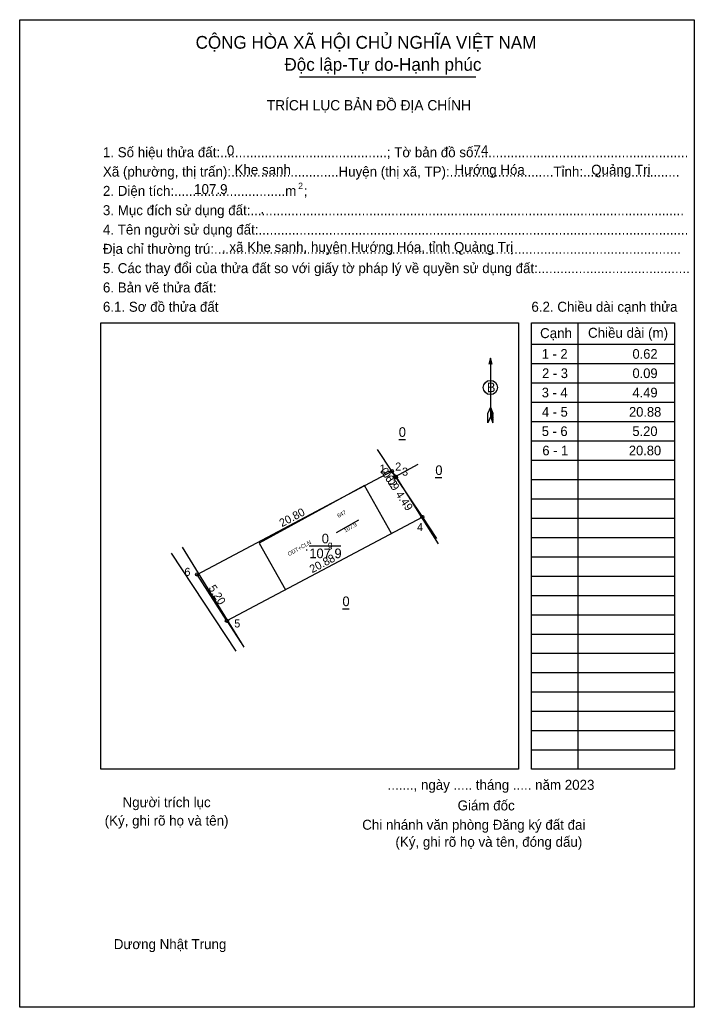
# Model space of a CAD drawing. Extents: x 551282 to 551818, y 1839031 to 1839278.
# Drawn here: x 551516.6 to 551580.3, y 1839184.5 to 1839277.6 of the extents above; entities that cross this region are included whole.
import ezdxf

# ---------------------------------------------------------------- set-up
doc = ezdxf.new("R2010")
doc.units = 0
for name, color, linetype in [('Level 1', 7, 'Continuous'), ('Level 10', 7, 'Continuous'), ('Level 11', 7, 'Continuous'), ('Level 13', 7, 'Continuous'), ('Level 14', 7, 'Continuous'), ('Level 16', 7, 'Continuous'), ('Level 2', 7, 'Continuous'), ('Level 22', 7, 'Continuous'), ('Level 23', 7, 'Continuous'), ('Level 27', 7, 'Continuous'), ('Level 36', 7, 'Continuous'), ('Level 49', 7, 'Continuous'), ('Level 52', 7, 'Continuous'), ('Level 6', 7, 'Continuous'), ('Level 63', 7, 'Continuous'), ('Level 9', 7, 'Continuous')]:
    doc.layers.add(name, color=color, linetype=linetype)

msp = doc.modelspace()

# ---------------------------------------------------------------- linework, layer by layer
at = {"layer": 'Level 1'}
for p, q in [((551516.647, 1839277.596), (551516.647, 1839277.596)), ((551524.311, 1839249.033), (551524.311, 1839249.033)), ((551569.3, 1839249.033), (551569.3, 1839206.928)), ((551564.929, 1839246.999), (551578.438, 1839246.999)), ((551561.061, 1839245.676), (551561.061, 1839240.166)), ((551564.929, 1839245.177), (551578.438, 1839245.177)), ((551564.929, 1839243.356), (551578.438, 1839243.356)), ((551561.061, 1839241.077), (551560.83, 1839240.515)), ((551561.061, 1839241.077), (551561.295, 1839240.515)), ((551561.061, 1839240.998), (551561.295, 1839240.433)), ((551561.061, 1839240.919), (551561.295, 1839240.354)), ((551561.061, 1839240.84), (551561.298, 1839240.272)), ((551561.061, 1839240.758), (551561.298, 1839240.19)), ((551561.061, 1839240.679), (551561.298, 1839240.108)), ((551564.929, 1839241.535), (551578.438, 1839241.535)), ((551560.818, 1839239.604), (551560.83, 1839240.515)), ((551561.061, 1839240.166), (551560.818, 1839239.604)), ((551561.061, 1839240.6), (551561.298, 1839240.026)), ((551561.061, 1839240.521), (551561.301, 1839239.944)), ((551561.061, 1839240.442), (551561.301, 1839239.862)), ((551561.061, 1839240.363), (551561.301, 1839239.78)), ((551561.061, 1839240.284), (551561.304, 1839239.701)), ((551561.061, 1839240.166), (551561.304, 1839239.604)), ((551561.304, 1839239.604), (551561.295, 1839240.515)), ((551564.929, 1839239.713), (551578.438, 1839239.713)), ((551564.929, 1839237.892), (551578.438, 1839237.892)), ((551564.929, 1839236.07), (551578.438, 1839236.07)), ((551564.929, 1839234.249), (551578.438, 1839234.249)), ((551564.929, 1839232.428), (551578.438, 1839232.428)), ((551564.929, 1839230.606), (551578.438, 1839230.606)), ((551564.929, 1839228.785), (551578.438, 1839228.785)), ((551564.929, 1839226.963), (551578.438, 1839226.963)), ((551564.929, 1839225.142), (551578.438, 1839225.142)), ((551564.929, 1839223.32), (551578.438, 1839223.32)), ((551564.929, 1839221.499), (551578.438, 1839221.499)), ((551564.929, 1839219.678), (551578.438, 1839219.678)), ((551564.929, 1839217.856), (551578.438, 1839217.856)), ((551564.929, 1839216.035), (551578.438, 1839216.035)), ((551564.929, 1839214.213), (551578.438, 1839214.213)), ((551564.929, 1839212.392), (551578.438, 1839212.392)), ((551564.929, 1839210.57), (551578.438, 1839210.57)), ((551564.929, 1839208.749), (551578.438, 1839208.749)), ((551563.715, 1839206.928), (551563.715, 1839206.928))]:
    msp.add_line(p, q, dxfattribs=at)
for points in [[(551524.311, 1839249.033), (551563.715, 1839249.033), (551563.715, 1839206.928), (551524.311, 1839206.928)], [(551564.929, 1839249.033), (551578.438, 1839249.033), (551578.438, 1839206.928), (551564.929, 1839206.928)]]:
    msp.add_lwpolyline(points, close=True, dxfattribs=at)
msp.add_lwpolyline([(551561.219, 1839245.09), (551561.061, 1839245.676), (551560.903, 1839245.09)], dxfattribs=at)
msp.add_circle((551561.061, 1839242.921), 0.672, dxfattribs=at)
at = {"layer": 'Level 10'}
msp.add_lwpolyline([(551536.199, 1839220.92), (551533.388, 1839225.294), (551551.76, 1839235.04), (551552.102, 1839234.522), (551552.15, 1839234.45), (551554.638, 1839230.709)], close=True, dxfattribs=at)
at = {"layer": 'Level 11'}
for centre in [(551551.76, 1839235.04), (551552.102, 1839234.522), (551552.15, 1839234.45), (551554.638, 1839230.709), (551533.388, 1839225.294), (551536.199, 1839220.92), (551536.199, 1839220.92)]:
    msp.add_circle(centre, 0.152, dxfattribs=at)
at = {"layer": 'Level 13'}
msp.add_line((551543.058, 1839272.214), (551559.674, 1839272.214), dxfattribs=at)
at = {"layer": 'Level 14'}
for p, q in [((551549.187, 1839233.678), (551539.243, 1839228.247)), ((551551.736, 1839229.169), (551549.187, 1839233.678)), ((551539.243, 1839228.247), (551541.726, 1839223.854))]:
    msp.add_line(p, q, dxfattribs=at)
at = {"layer": 'Level 2'}
msp.add_lwpolyline([(551516.647, 1839277.599), (551580.297, 1839277.599), (551580.297, 1839184.483), (551516.647, 1839184.483)], close=True, dxfattribs=at)
at = {"layer": 'Level 22'}
msp.add_lwpolyline([(551530.938, 1839227.31), (551537.038, 1839218.05)], dxfattribs=at)
at = {"layer": 'Level 23'}
msp.add_line((551531.966, 1839227.855), (551533.485, 1839225.401), dxfattribs=at)
at = {"layer": 'Level 27'}
for p, q in [((551551.76, 1839235.04), (551550.414, 1839237.061)), ((551552.102, 1839234.522), (551554.231, 1839235.692)), ((551554.638, 1839230.709), (551555.982, 1839228.686)), ((551536.199, 1839220.92), (551537.511, 1839218.877))]:
    msp.add_line(p, q, dxfattribs=at)
at = {"layer": 'Level 49'}
msp.add_line((551533.485, 1839225.401), (551537.789, 1839218.449), dxfattribs=at)
msp.add_lwpolyline([(551551.65, 1839235.02), (551552.24, 1839234.37), (551556.117, 1839228.178)], dxfattribs=at)
at = {"layer": 'Level 63'}
msp.add_line((551546.529, 1839229.249), (551548.658, 1839230.44), dxfattribs=at)
at = {"layer": 'Level 9'}
for p, q in [((551552.412, 1839238.024), (551553.04, 1839238.024)), ((551555.86, 1839234.429), (551556.489, 1839234.429)), ((551543.97, 1839227.98), (551546.942, 1839227.98)), ((551547.097, 1839222.061), (551547.725, 1839222.061))]:
    msp.add_line(p, q, dxfattribs=at)

# ---------------------------------------------------------------- texts
at = {"layer": 'Level 1'}
for s, height, p in [('TRÍCH LỤC BẢN ĐỒ ĐỊA CHÍNH', 0.97148, (551539.956, 1839269.053)), ('1. Số hiệu thửa đất:.............................................; Tờ bản đồ số:.........................................................', 0.94107, (551524.497, 1839264.635)), ('Xã (phường, thị trấn):.............................Huyện (thị xã, TP):............................Tỉnh:..........................', 0.94107, (551524.497, 1839262.813)), ('2', 0.607, (551542.924, 1839261.629)), ('2. Diện tích:..............................m  ;', 0.94107, (551524.497, 1839260.992)), ('3. Mục đích sử dụng đất:.....................................................................................................................', 0.94107, (551524.497, 1839259.171)), ('4. Tên người sử dụng đất:....................................................................................................................', 0.94107, (551524.497, 1839257.349)), ('Địa chỉ thường trú:..............................................................................................................................', 0.94107, (551524.497, 1839255.528)), ('5. Các thay đổi của thửa đất so với giấy tờ pháp lý về quyền sử dụng đất:.........................................', 0.94107, (551524.497, 1839253.706)), ('6. Bản vẽ thửa đất:', 0.94107, (551524.497, 1839251.885)), ('6.1. Sơ đồ thửa đất', 0.94107, (551524.497, 1839250.063)), ('6.2. Chiều dài cạnh thửa', 0.94107, (551564.929, 1839250.066)), ('Cạnh', 0.9411, (551565.749, 1839247.577)), ('Chiều dài (m)', 0.94107, (551570.272, 1839247.608)), ('B', 0.911, (551560.724, 1839242.478)), ('......., ngày ..... tháng ..... năm 2023', 0.94107, (551551.36, 1839204.986)), ('Người trích lục', 0.94107, (551526.352, 1839203.347)), ('Giám đốc', 0.9411, (551557.968, 1839203.043)), ('(Ký, ghi rõ họ và tên)', 0.94107, (551524.664, 1839201.617)), ('Chi nhánh văn phòng Đăng ký đất đai', 0.94107, (551548.967, 1839201.222)), ('(Ký, ghi rõ họ và tên, đóng dấu)', 0.94107, (551552.101, 1839199.613)), ('Dương Nhật Trung', 0.94107, (551525.524, 1839189.964))]:
    msp.add_text(s, height=height, dxfattribs=at).set_placement(p)
for s, p in [('647', (551546.727, 1839230.621)), ('107.9', (551547.361, 1839229.246)), ('ODT+CLN', (551542.051, 1839227.009))]:
    msp.add_text(s, height=0.3795, rotation=29.22185, dxfattribs=at).set_placement(p)
at = {"layer": 'Level 13'}
for s, height, p in [('CỘNG HÒA XÃ HỘI CHỦ NGHĨA VIỆT NAM', 1.20214, (551533.244, 1839274.867)), ('Độc lập-Tự do-Hạnh phúc', 1.20214, (551541.627, 1839272.789)), ('0', 0.911, (551545.144, 1839228.223)), ('.', 0.911, (551543.547, 1839227.525)), ('107.9', 0.9107, (551543.971, 1839226.826))]:
    msp.add_text(s, height=height, dxfattribs=at).set_placement(p)
at = {"layer": 'Level 16'}
msp.add_text('g', height=0.607, dxfattribs=at).set_placement((551545.72, 1839227.82))
at = {"layer": 'Level 36'}
for p in [(551552.413, 1839238.267), (551555.862, 1839234.671), (551547.099, 1839222.304)]:
    msp.add_text('0', height=0.911, dxfattribs=at).set_placement(p)
at = {"layer": 'Level 49'}
for s, rotation, p in [('0.62', 303.4654, (551550.618, 1839235.061)), ('0.09', 303.46526, (551550.813, 1839234.765)), ('4.49', 303.62502, (551552.08, 1839232.855)), ('20.80', 27.94451, (551541.392, 1839229.746)), ('20.88', 27.96229, (551544.247, 1839225.399)), ('5.20', 302.72927, (551534.427, 1839224.014))]:
    msp.add_text(s, height=0.7589, rotation=rotation, dxfattribs=at).set_placement(p)
at = {"layer": 'Level 52'}
for s, p in [('1 - 2', (551565.91, 1839245.633)), ('0.62', (551574.465, 1839245.633)), ('2 - 3', (551565.938, 1839243.811)), ('0.09', (551574.466, 1839243.811)), ('3 - 4', (551565.905, 1839241.99)), ('4.49', (551574.466, 1839241.99)), ('4 - 5', (551565.926, 1839240.169)), ('20.88', (551574.139, 1839240.169)), ('5 - 6', (551565.908, 1839238.347)), ('5.20', (551574.461, 1839238.347)), ('6 - 1', (551565.964, 1839236.526)), ('20.80', (551574.125, 1839236.526))]:
    msp.add_text(s, height=0.9107, dxfattribs=at).set_placement(p)
at = {"layer": 'Level 6'}
for s, height, p in [('0', 0.941, (551536.196, 1839264.802)), ('74', 0.9411, (551559.462, 1839264.814)), ('Khe sanh', 0.9411, (551536.916, 1839262.993)), ('Hướng Hóa', 0.9411, (551557.671, 1839262.98)), ('Quảng Trị', 0.9411, (551570.573, 1839262.986)), ('107.9', 0.9411, (551533.103, 1839261.159)), ('.', 0.941, (551539.36, 1839259.328)), (', xã Khe sanh, huyện Hướng Hóa, tỉnh Quảng Trị', 0.94107, (551535.732, 1839255.701))]:
    msp.add_text(s, height=height, dxfattribs=at).set_placement(p)
at = {"layer": 'Level 9'}
for s, p in [('1', (551550.607, 1839234.899)), ('2', (551552.078, 1839235.086)), ('3', (551552.726, 1839234.607)), ('4', (551554.138, 1839229.388)), ('6', (551532.189, 1839225.161)), ('5', (551536.895, 1839220.295))]:
    msp.add_text(s, height=0.759, dxfattribs=at).set_placement(p)

doc.saveas('drawing.dxf')
